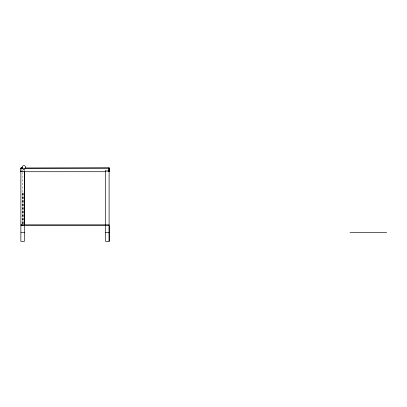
<?xml version="1.0" encoding="UTF-8"?>
<svg xmlns="http://www.w3.org/2000/svg" width="407" height="407" viewBox="0 0 407 407"><rect width="100%" height="100%" fill="white"/><g stroke="black" fill="none" stroke-linecap="round" stroke-linejoin="round"><path stroke-width="0.31" stroke-dasharray="2.04 1.53" d="M23.881 170.915L24.395 170.915M106.451 171.723L107.718 171.723M24.328 169.709L24.328 170.971M23.372 223.972L23.372 192.898L22.588 192.898L22.588 224.608M23.118 192.898L23.118 224.608M22.843 192.898L22.843 223.972M22.176 172.232L22.176 224.608M21.581 168.712A1.76 0.483 90 0 1 21.632 170.045"/><path stroke-width="0.61" d="M24.389 171.484C23.575 171.866 21.546 170.564 20.93 171.662A1.76 0.468 90 0 1 20.35 169.958A1.76 0.468 90 0 1 20.935 168.259M105.708 170.915L105.642 171.657M25.422 168.198C24.776 169.592 22.502 169.332 22.171 167.832M25.478 168.066L109.107 167.832M21.164 167.832L22.431 167.832M20.818 168.198L22.721 168.198M25.254 168.198L108.984 168.198M21.754 170.915L22.634 170.915M105.642 170.915L109.107 170.915L109.107 241.387M23.988 171.723L105.815 171.723M109.101 224.827L21.016 224.827L21.016 225.529L109.203 225.529L109.203 241.387L105.586 241.387L105.586 170.915M21.016 232.575L24.395 232.575M105.586 232.575L109.203 232.575M350.005 232.575L386.65 232.575M108.873 171.515L109.066 171.683L109.066 170.915M109.107 171.352L108.873 171.159A1.76 0.483 90 0 0 109.59 169.592A1.76 0.483 90 0 0 108.867 168.066M108.445 170.915L108.669 171.235L108.669 170.915M24.395 171.55L24.395 241.387L20.869 241.387L20.869 170.915M24.328 171.601L24.328 224.608M22.853 224.827L22.853 225.529M21.49 224.827L21.49 225.529M20.747 168.712A1.76 0.483 90 0 1 21.505 168.345M108.583 169.078A1.76 0.468 90 0 0 108.984 171.723A1.76 0.468 90 0 0 109.391 169.078A1.76 0.468 90 0 0 108.583 169.078M22.624 168.62A1.76 1.76 0 0 0 25.575 167.832A1.76 1.76 0 0 0 23.413 165.674A1.76 1.76 0 0 0 22.624 168.62"/></g></svg>
